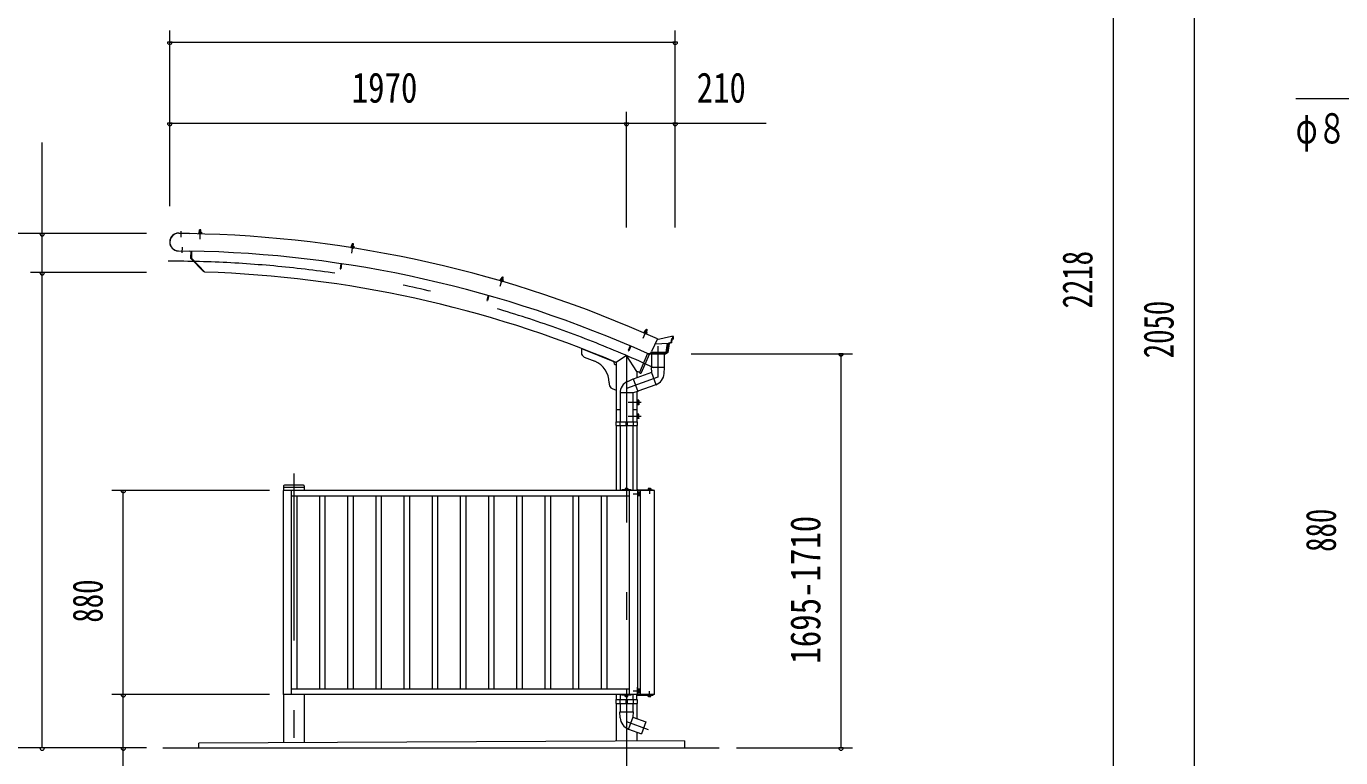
# Model space of a CAD drawing. Units: millimetres, scale not verified. Extents: x -26655 to 26659, y -10500 to 10500.
# Drawn here: x 10373 to 16041, y 1752 to 4907 of the extents above; entities that cross this region are included whole.
import ezdxf
from ezdxf.enums import TextEntityAlignment as Align

# ---------------------------------------------------------------- set-up
doc = ezdxf.new("R2010")
doc.units = ezdxf.units.MM
doc.header["$LTSCALE"] = 60
doc.linetypes.add('USER3', pattern=[24, 12, -5, 2, -5])
for name, color, linetype, lineweight in [('0-2_1-05BOLD', 7, 'Continuous', 18), ('0-3_1-25CENTER', 3, 'USER3', 18), ('0-4_1-45THIN', 4, 'Continuous', 18), ('0-5_1-55DIM', 3, 'Continuous', 18), ('0-A_2-52DIM', 3, 'Continuous', 18)]:
    doc.layers.add(name, color=color, linetype=linetype, lineweight=lineweight)
doc.styles.add('ＭＳ ゴシック', font='')
doc.styles.get('ＭＳ ゴシック').set_extended_font_data('MS Gothic')

msp = doc.modelspace()

# ---------------------------------------------------------------- linework, layer by layer
at = {"layer": '0-2_1-05BOLD'}
for p, q in [((11119.43, 4019.86), (11119.64, 4028.01)), ((11120.67, 4028.98), (11119.64, 4028.01)), ((11125.64, 4027.85), (11119.64, 4028.01)), ((11124.67, 4028.87), (11120.67, 4028.98)), ((11125.64, 4027.85), (11124.67, 4028.87)), ((11125.43, 4019.7), (11125.64, 4027.85)), ((11030.54, 4014.24), (11077.23, 4013.3)), ((11077.24, 4013.8), (11030.55, 4014.74)), ((11077.24, 4013.8), (11077.22, 4012.7)), ((11116.04, 4014.95), (11116, 4013.45)), ((11116, 4013.45), (11128.5, 4013.12)), ((11116.48, 4013.44), (11116.44, 4011.84)), ((11117.53, 4019.91), (11127.32, 4019.65)), ((11119.53, 4019.36), (11119.41, 4014.86)), ((11125.3, 4019.2), (11125.18, 4014.71)), ((11127.32, 4019.65), (11128.18, 4019.12)), ((11128.02, 4013.13), (11127.98, 4011.53)), ((11128.18, 4019.12), (11128.06, 4014.63)), ((11776.96, 3960.07), (11778.23, 3968.12)), ((11784.16, 3967.19), (11778.23, 3968.12)), ((11029.02, 3938.15), (11075.71, 3937.22)), ((11029.03, 3938.65), (11075.72, 3937.72)), ((11075.72, 3937.71), (11075.71, 3937.22)), ((11082.52, 3937.58), (11081.89, 3906.26)), ((11085.72, 3937.52), (11085.12, 3907.53)), ((11772.98, 3955.64), (11772.75, 3954.16)), ((11772.75, 3954.16), (11785.09, 3952.22)), ((11773.22, 3954.08), (11772.97, 3952.5)), ((11772.97, 3952.5), (11784.38, 3950.71)), ((11772.98, 3955.64), (11785.33, 3953.7)), ((11774.15, 3960), (11773.45, 3955.56)), ((11775.09, 3960.37), (11774.15, 3960)), ((11777, 3959.56), (11776.3, 3955.12)), ((11782.7, 3958.66), (11782.01, 3954.22)), ((11782.89, 3959.14), (11784.16, 3967.19)), ((11784.62, 3952.29), (11784.38, 3950.71)), ((11785.33, 3953.7), (11785.09, 3952.22)), ((11138.23, 3847.62), (11081.89, 3906.26)), ((11143.37, 3846.89), (11085.12, 3907.53)), ((11729.79, 3883.22), (11726.53, 3861.46)), ((11726.53, 3861.46), (11729.69, 3860.99)), ((11732.95, 3882.74), (11729.69, 3860.99)), ((11140.54, 3849.84), (11138.23, 3847.62)), ((12416.85, 3812.4), (12416.43, 3810.96)), ((12416.43, 3810.96), (12428.42, 3807.45)), ((12416.88, 3810.83), (12416.43, 3809.29)), ((12416.43, 3809.29), (12427.52, 3806.05)), ((12419.55, 3816.82), (12428.95, 3814.07)), ((12421.33, 3815.77), (12420.08, 3811.46)), ((12421.37, 3816.29), (12423.66, 3824.11)), ((12429.42, 3822.43), (12423.66, 3824.11)), ((12426.88, 3814.15), (12425.61, 3809.84)), ((12427.13, 3814.61), (12429.42, 3822.43)), ((12427.97, 3807.59), (12427.52, 3806.05)), ((12429.65, 3813.34), (12428.39, 3809.03)), ((12428.95, 3814.07), (12429.65, 3813.34)), ((12364.71, 3746.13), (12358.68, 3724.98)), ((12367.79, 3745.26), (12361.76, 3724.1)), ((12358.68, 3724.98), (12361.76, 3724.1)), ((13036.8, 3586.06), (13036.16, 3584.59)), ((13036.16, 3584.59), (13046.74, 3579.95)), ((13036.97, 3587.62), (13036.37, 3586.25)), ((13036.37, 3586.25), (13047.82, 3581.23)), ((13041.86, 3590.39), (13040.05, 3586.27)), ((13040.22, 3591.66), (13049.19, 3587.72)), ((13041.95, 3590.89), (13045.23, 3598.36)), ((13046.55, 3598.87), (13045.23, 3598.36)), ((13050.72, 3595.95), (13045.23, 3598.36)), ((13047.14, 3588.07), (13045.34, 3583.95)), ((13050.21, 3597.26), (13046.55, 3598.87)), ((13047.38, 3581.42), (13046.74, 3579.95)), ((13047.45, 3588.48), (13050.72, 3595.95)), ((13049.79, 3586.91), (13047.98, 3582.79)), ((13049.19, 3587.72), (13049.79, 3586.91)), ((13050.72, 3595.95), (13050.21, 3597.26)), ((12766.94, 3517.89), (12916.93, 3457.25)), ((12766.94, 3517.89), (12766.94, 3499.02)), ((12976.75, 3528.6), (12968.05, 3508.39)), ((12979.69, 3527.34), (12970.99, 3507.13)), ((13094.42, 3558.68), (13069.69, 3503.99)), ((13084.6, 3536.97), (13142.7, 3540.95)), ((13154.88, 3569.67), (13092.61, 3554.67)), ((13136.59, 3540.53), (13131.3, 3500.67)), ((13142.7, 3540.95), (13137.48, 3501.67)), ((13152.74, 3543.64), (13142.7, 3540.95)), ((13154.87, 3559.67), (13152.74, 3543.64)), ((13161.48, 3559.67), (13154.87, 3559.67)), ((13163.78, 3569.67), (13154.88, 3569.67)), ((13161.48, 3559.67), (13161.48, 3569.67)), ((13163.78, 3557.37), (13163.78, 3569.67)), ((12779.44, 3480.48), (12824.42, 3462.29)), ((12961.48, 3486.67), (12916.93, 3457.25)), ((13006.04, 3418.49), (12961.48, 3486.67)), ((12968.05, 3508.39), (12970.99, 3507.13)), ((13052.51, 3495.79), (13016.93, 3413.12)), ((13059.06, 3490.79), (13025.06, 3411.8)), ((13052.51, 3495.79), (13058.02, 3493.42)), ((13059.56, 3495.59), (13063.69, 3492.37)), ((13062.16, 3496.48), (13064.48, 3494.67)), ((13129.27, 3492.37), (13063.69, 3492.37)), ((13128.48, 3494.67), (13064.48, 3494.67)), ((13131.3, 3500.67), (13067.63, 3500.67)), ((13068.99, 3492.67), (13068.99, 3435.05)), ((13123.99, 3492.67), (13123.99, 3435.05)), ((13137.48, 3501.67), (13128.48, 3494.67)), ((12916.93, 3457.25), (12916.93, 3200.67)), ((13068.99, 3413.05), (12990.85, 3384.61)), ((13006.04, 3418.49), (13006.04, 3390.14)), ((13016.93, 3413.12), (13022.43, 3410.75)), ((13125.49, 3435.05), (13067.48, 3435.05)), ((13067.49, 3435.05), (13068.99, 3413.05)), ((13068.99, 3413.05), (13087.79, 3361.36)), ((13123.73, 3409.25), (13125.49, 3435.05)), ((12886.93, 3369.58), (12886.93, 3362.86)), ((12966.7, 3375.54), (12990.33, 3386.02)), ((12990.33, 3386.02), (13010.17, 3331.51)), ((13087.51, 3361.26), (13009.66, 3332.93)), ((12899.44, 3344.32), (12916.93, 3337.25)), ((12988.98, 3325.4), (12933.99, 3325.4)), ((12933.99, 3325.1), (12933.99, 3200.67)), ((13010.17, 3331.52), (12988.99, 3325.4)), ((12988.99, 3325.4), (12988.99, 3200.67)), ((13006.03, 3330.32), (13006.03, 3200.67)), ((13008.03, 3295.17), (13006.03, 3295.17)), ((13008.03, 3295.17), (13008.03, 3274.17)), ((13014.13, 3294.49), (13008.03, 3294.49)), ((13014.13, 3289.58), (13008.03, 3289.58)), ((13015.03, 3292.92), (13014.13, 3294.49)), ((12916.93, 3254.67), (12933.99, 3254.67)), ((12988.99, 3254.67), (13006.03, 3254.67)), ((13008.03, 3274.17), (13006.03, 3274.17)), ((13014.13, 3279.76), (13008.03, 3279.76)), ((13014.13, 3234.49), (13008.03, 3234.49)), ((13015.03, 3232.92), (13014.13, 3234.49)), ((13015.03, 3216.42), (13015.03, 3232.92)), ((12915.34, 3200.67), (12915.34, 3184.67)), ((12915.34, 3184.67), (13007.64, 3184.67)), ((12916.93, 3184.67), (12916.93, 2904.67)), ((12932.39, 3200.67), (12932.39, 3184.67)), ((12933.99, 3184.67), (12933.99, 2904.67)), ((12958.44, 3200.67), (12958.44, 3184.67)), ((12958.44, 3192.67), (12964.54, 3192.67)), ((12964.54, 3200.67), (12964.54, 3184.67)), ((12988.99, 3184.67), (12988.99, 2904.67)), ((12990.59, 3200.67), (12990.59, 3184.67)), ((13008.03, 3214.17), (13006.03, 3214.17)), ((13006.03, 3184.67), (13006.03, 2904.67)), ((13014.13, 3229.58), (13008.03, 3229.58)), ((13014.13, 3219.76), (13008.03, 3219.76)), ((11480.48, 2904.67), (11480.48, 2024.67)), ((13008.48, 2904.67), (11480.48, 2904.67)), ((11482.93, 2924.67), (11482.93, 2904.67)), ((11482.93, 2919.67), (11572.03, 2919.67)), ((11569.03, 2927.67), (11485.93, 2927.67)), ((11515.48, 2904.67), (11515.48, 2024.67)), ((11572.03, 2924.67), (11572.03, 2904.67)), ((12941.48, 2907.87), (12941.48, 2904.67)), ((12981.48, 2907.87), (12941.48, 2907.87)), ((12955.23, 2909.47), (12955.23, 2907.87)), ((12956.58, 2913.47), (12966.38, 2913.47)), ((12958.59, 2912.97), (12958.59, 2909.47)), ((12964.37, 2912.97), (12964.37, 2909.47)), ((12966.38, 2913.47), (12967.26, 2912.97)), ((12967.26, 2912.97), (12967.26, 2909.47)), ((12973.48, 2904.67), (12973.48, 2024.67)), ((12981.48, 2907.87), (12981.48, 2904.67)), ((13009.23, 2903.67), (13009.23, 2872.87)), ((13010.83, 2898.17), (13009.23, 2898.17)), ((13082.24, 2904.67), (13010.24, 2904.67)), ((13010.83, 2898.17), (13010.83, 2881.17)), ((13012.84, 2897.47), (13010.83, 2897.47)), ((13012.84, 2889.67), (13010.83, 2891.67)), ((13017.64, 2893.42), (13012.84, 2893.42)), ((13018.34, 2895.97), (13018.34, 2883.37)), ((13022.24, 2024.67), (13022.24, 2904.67)), ((13054.78, 2909.47), (13067.29, 2909.47)), ((13054.78, 2909.47), (13054.78, 2907.87)), ((13056.13, 2913.47), (13055.26, 2912.97)), ((13055.26, 2912.97), (13055.26, 2909.47)), ((13058.15, 2912.97), (13058.15, 2909.47)), ((13063.92, 2912.97), (13063.92, 2909.47)), ((13067.29, 2909.47), (13067.29, 2907.87)), ((13082.24, 2024.67), (13082.24, 2904.67)), ((12973.48, 2879.67), (11515.48, 2879.67)), ((13008.48, 2872.87), (13009.23, 2872.87)), ((13010.83, 2881.17), (13009.23, 2881.17)), ((13010.83, 2889.67), (13012.84, 2887.67)), ((13017.64, 2885.92), (13012.84, 2885.92)), ((13017.64, 2882.16), (13012.84, 2882.16)), ((13018.34, 2883.37), (13017.64, 2882.16)), ((11515.48, 2049.67), (12973.48, 2049.67)), ((13008.48, 2056.47), (13009.23, 2056.47)), ((13009.23, 2025.67), (13009.23, 2056.47)), ((13010.83, 2048.17), (13009.23, 2048.17)), ((13010.83, 2031.17), (13010.83, 2048.17)), ((13010.83, 2039.67), (13012.84, 2041.67)), ((13017.64, 2047.18), (13012.84, 2047.18)), ((13017.64, 2043.42), (13012.84, 2043.42)), ((13018.34, 2045.97), (13017.64, 2047.18)), ((13018.34, 2033.37), (13018.34, 2045.97)), ((11482.93, 2024.67), (11482.93, 1816.42)), ((11572.03, 2024.67), (11572.03, 1816.85)), ((12915.34, 2002.67), (12915.34, 1986.67)), ((12915.34, 1986.67), (13007.64, 1986.67)), ((12916.93, 2024.67), (12916.93, 2002.67)), ((12916.93, 1986.67), (12916.93, 1823.27)), ((12932.39, 2002.67), (12932.39, 1986.67)), ((12933.99, 2024.67), (12933.99, 2002.67)), ((12933.99, 1986.67), (12933.99, 1949.76)), ((12955.23, 2019.87), (12955.23, 2021.47)), ((12955.23, 2019.87), (12967.73, 2019.87)), ((12955.71, 2016.38), (12955.71, 2019.87)), ((12956.58, 2015.87), (12955.71, 2016.38)), ((12958.44, 2002.67), (12958.44, 1986.67)), ((12958.44, 1994.67), (12964.54, 1994.67)), ((12958.59, 2016.38), (12958.59, 2019.87)), ((12964.37, 2016.38), (12964.37, 2019.87)), ((12964.54, 2002.67), (12964.54, 1986.67)), ((12967.73, 2019.87), (12967.73, 2021.47)), ((12981.48, 2021.47), (12981.48, 2024.67)), ((12988.99, 2024.67), (12988.99, 2002.67)), ((12988.99, 1986.67), (12988.99, 1949.76)), ((12990.59, 2002.67), (12990.59, 1986.67)), ((13006.03, 2002.67), (13006.03, 2024.67)), ((13006.04, 1986.67), (13006.04, 1921.56)), ((13010.83, 2031.17), (13009.23, 2031.17)), ((13082.24, 2024.67), (13010.24, 2024.67)), ((13012.84, 2039.67), (13010.83, 2037.67)), ((13012.84, 2031.87), (13010.83, 2031.87)), ((13017.64, 2035.92), (13012.84, 2035.92)), ((13054.78, 2019.87), (13054.78, 2021.47)), ((13054.78, 2019.87), (13067.29, 2019.87)), ((13055.26, 2016.38), (13055.26, 2019.87)), ((13056.13, 2015.87), (13055.26, 2016.38)), ((13058.15, 2016.38), (13058.15, 2019.87)), ((13063.92, 2016.38), (13063.92, 2019.87)), ((13067.29, 2019.87), (13067.29, 2021.47)), ((12934.25, 1923.97), (12932.48, 1949.76)), ((12932.49, 1949.76), (12990.49, 1949.76)), ((12988.99, 1927.76), (12970.18, 1876.08)), ((12970.46, 1875.98), (13026.56, 1855.56)), ((13211.48, 1824.67), (11116.48, 1814.67)), ((11116.48, 1794.67), (11116.48, 1814.67)), ((13006.04, 1863.03), (13006.04, 1823.69)), ((13211.48, 1824.67), (13211.48, 1794.67)), ((10961.48, 1794.67), (13361.48, 1794.67))]:
    msp.add_line(p, q, dxfattribs=at)
for points in [[(11116.04, 4014.95), (11128.54, 4014.62), (11128.5, 4013.12)], [(11117.53, 4019.91), (11116.64, 4019.43), (11116.52, 4014.94)], [(11784.16, 3967.19), (11783.32, 3968.34), (11779.37, 3968.96), (11778.23, 3968.12)], [(11775.09, 3960.37), (11784.77, 3958.85), (11785.55, 3958.21), (11784.86, 3953.77)], [(12416.85, 3812.4), (12428.84, 3808.89), (12428.42, 3807.45)], [(12419.55, 3816.82), (12418.56, 3816.58), (12417.3, 3812.27)], [(12429.42, 3822.43), (12428.74, 3823.67), (12424.9, 3824.79), (12423.66, 3824.11)], [(13036.97, 3587.62), (13048.42, 3582.6), (13047.82, 3581.23)], [(13040.22, 3591.66), (13039.21, 3591.55), (13037.41, 3587.43)], [(13163.78, 3557.37), (13156.88, 3557.37), (13154.81, 3541.82), (13144.78, 3539.13), (13139.64, 3500.44), (13129.27, 3492.37)], [(13015.03, 3292.92), (13015.03, 3276.42), (13014.13, 3274.85), (13008.03, 3274.85)], [(13008.03, 3214.17), (13008.03, 3235.17), (13006.03, 3235.17)], [(12915.34, 3200.67), (13007.64, 3200.67), (13007.64, 3184.67)], [(13015.03, 3216.42), (13014.13, 3214.85), (13008.03, 3214.85)], [(13008.48, 2904.67), (13008.48, 2024.67), (11480.48, 2024.67)], [(12955.23, 2909.47), (12967.73, 2909.47), (12967.73, 2907.87)], [(12956.58, 2913.47), (12955.71, 2912.97), (12955.71, 2909.47)], [(13010.24, 2907.87), (13076.03, 2907.87), (13076.03, 2904.67)], [(13012.84, 2897.47), (13012.84, 2881.87), (13010.83, 2881.87)], [(13018.34, 2895.97), (13017.64, 2897.18), (13012.84, 2897.18)], [(13056.13, 2913.47), (13065.94, 2913.47), (13066.81, 2912.97), (13066.81, 2909.47)], [(13012.84, 2031.87), (13012.84, 2047.47), (13010.83, 2047.47)], [(12915.34, 2002.67), (13007.64, 2002.67), (13007.64, 1986.67)], [(12981.48, 2021.47), (12941.48, 2021.47), (12941.48, 2024.67)], [(12956.58, 2015.87), (12966.38, 2015.87), (12967.26, 2016.38), (12967.26, 2019.87)], [(13010.24, 2021.47), (13076.03, 2021.47), (13076.03, 2024.67)], [(13018.34, 2033.37), (13017.64, 2032.17), (13012.84, 2032.17)], [(13056.13, 2015.87), (13065.94, 2015.87), (13066.81, 2016.38), (13066.81, 2019.87)], [(12990.49, 1949.76), (12988.99, 1927.76), (13045.37, 1907.24), (13026.56, 1855.56)]]:
    msp.add_lwpolyline(points, dxfattribs=at)
for centre, radius, start, end in [((11029.78, 3976.44), 38.3, 88.854, 268.854), ((11029.78, 3976.44), 37.8, 88.854, 268.854), ((10984.83, -1106.02), 5119.55, 65.66528, 88.9659), ((11118.03, 4017.58), 2.32, 49.93085, 88.46228), ((11122.2, 4011.28), 8.51, 68.63316, 108.29361), ((11126.69, 4017.35), 2.32, 88.46228, 127.00851), ((10984.83, -1106.02), 5044.55, 65.80466, 88.96758), ((11775.29, 3957.99), 2.32, 42.54817, 81.07961), ((11778.61, 3951.2), 8.51, 61.25049, 100.91093), ((11783.85, 3956.65), 2.32, 81.07961, 119.62584), ((10984.83, -1106.02), 4955.45, 67.05199, 88.16658), ((12419.44, 3814.44), 2.32, 35.1655, 73.69695), ((12421.86, 3807.28), 8.51, 53.86781, 93.52827), ((12427.75, 3812.01), 2.32, 73.69695, 112.24318), ((13039.81, 3589.31), 2.32, 27.78282, 66.31427), ((13041.28, 3581.9), 8.51, 46.48515, 86.1456), ((13047.74, 3585.83), 2.32, 66.31427, 104.8605), ((12786.94, 3499.02), 20, 180, 247.98738), ((12786.94, 3369.58), 100, 0, 67.98738), ((12916.93, 3457.25), 10, 157.98738, 270), ((13056.02, 3510.17), 15, 245.66849, 335.66833), ((13057.23, 3491.58), 2, 336.71333, 66.71333), ((10984.83, -1106.02), 4955.45, 65.78831, 65.92853), ((13023.23, 3412.59), 2, 246.71333, 336.71333), ((13068.85, 3413), 55, 289.83269, 356.09424), ((12906.93, 3362.86), 20, 180, 247.98738), ((12988.99, 3325.26), 55, 113.90668, 180.16823), ((13011.25, 3292.03), 3.78, 319.57169, 0), ((13001.26, 3284.67), 13.78, 339.1357, 20.8643), ((13011.25, 3277.31), 3.78, 0, 40.43115), ((13011.25, 3232.03), 3.78, 319.56883, 0), ((13011.25, 3217.31), 3.78, 0, 40.4283), ((13001.26, 3224.67), 13.78, 339.13568, 20.86429), ((11485.93, 2924.67), 3, 90, 180), ((11569.03, 2924.67), 3, 0, 90), ((12957.15, 2911.15), 2.32, 51.46857, 90), ((12961.48, 2904.96), 8.51, 70.17088, 109.83133), ((12965.81, 2911.15), 2.32, 90, 128.54623), ((13010.24, 2903.67), 4.2, 90, 166.21272), ((13010.24, 2903.67), 1, 90, 180), ((13007.87, 2889.67), 10.46, 338.97459, 21.0237), ((13015.46, 2895.3), 2.88, 319.27318, 360), ((13056.71, 2911.15), 2.32, 51.46857, 90), ((13061.04, 2904.96), 8.51, 70.17088, 109.83133), ((13065.36, 2911.15), 2.32, 90, 128.54623), ((13015.46, 2884.04), 2.88, 0, 40.72682), ((13007.87, 2039.67), 10.46, 338.9763, 21.02541), ((13015.46, 2045.3), 2.88, 319.27318, 360), ((12957.15, 2018.19), 2.32, 270, 308.53143), ((12961.48, 2024.38), 8.51, 250.16867, 289.82912), ((12965.81, 2018.19), 2.32, 231.45377, 270), ((13010.24, 2025.67), 4.2, 193.78728, 270), ((13010.24, 2025.67), 1, 180, 270), ((13015.46, 2034.04), 2.88, 0, 40.72682), ((13056.71, 2018.19), 2.32, 270, 308.53143), ((13061.04, 2024.38), 8.51, 250.16867, 289.82912), ((13065.36, 2018.19), 2.32, 231.45377, 270), ((12989.12, 1927.72), 55, 183.90576, 250.16731)]:
    msp.add_arc(centre, radius, start, end, dxfattribs=at)
at = {"layer": '0-3_1-25CENTER'}
for p, q in [((11122.75, 4031.68), (11121.58, 3988.17)), ((11039.42, 4023.16), (11038.92, 3998.17)), ((11781.77, 3971.36), (11775.03, 3928.37)), ((11045.54, 3929.22), (11046.04, 3954.22)), ((12427.59, 3826.87), (12415.37, 3785.09)), ((13049.48, 3600.59), (13032, 3560.73)), ((12961.48, 3486.67), (12961.48, 1425.98)), ((13025.03, 3284.67), (12968.03, 3284.67)), ((13025.03, 3224.67), (12968.03, 3224.67)), ((11527.48, 2977.67), (11527.48, 1579.94)), ((13061.04, 2916.38), (13061.04, 2890.19)), ((13022.34, 2889.67), (12990.43, 2889.67)), ((13022.34, 2039.67), (12990.43, 2039.67)), ((13061.04, 2012.96), (13061.04, 2039.15)), ((12961.49, 1908.51), (13054.76, 1874.56))]:
    msp.add_line(p, q, dxfattribs=at)
msp.add_lwpolyline([(13096.48, 3527.89), (13096.48, 3393.79), (12961.49, 3344.66)], dxfattribs=at)
msp.add_arc((10984.83, -1106.02), 5000, 65.24121, 90, dxfattribs=at)
at = {"layer": '0-4_1-45THIN'}
for p, q in [((11120.22, 4019.84), (11120.47, 4028.79)), ((11124.62, 4019.72), (11124.87, 4028.67)), ((11777.75, 3959.95), (11779.14, 3968.79)), ((11782.1, 3959.27), (11783.49, 3968.11)), ((12422.14, 3816.07), (12424.65, 3824.65)), ((12426.36, 3814.83), (12428.87, 3823.42)), ((13042.69, 3590.57), (13046.28, 3598.77)), ((13046.72, 3588.81), (13050.31, 3597)), ((11539.48, 2879.67), (11539.48, 2049.67)), ((11636.98, 2879.67), (11636.98, 2049.67)), ((11660.98, 2879.67), (11660.98, 2049.67)), ((11758.48, 2879.67), (11758.48, 2049.67)), ((11782.48, 2879.67), (11782.48, 2049.67)), ((11879.98, 2879.67), (11879.98, 2049.67)), ((11903.98, 2879.67), (11903.98, 2049.67)), ((12001.48, 2879.67), (12001.48, 2049.67)), ((12025.48, 2879.67), (12025.48, 2049.67)), ((12122.98, 2879.67), (12122.98, 2049.67)), ((12146.98, 2879.67), (12146.98, 2049.67)), ((12244.48, 2879.67), (12244.48, 2049.67)), ((12268.48, 2879.67), (12268.48, 2049.67)), ((12365.98, 2879.67), (12365.98, 2049.67)), ((12389.98, 2879.67), (12389.98, 2049.67)), ((12487.48, 2879.67), (12487.48, 2049.67)), ((12511.48, 2879.67), (12511.48, 2049.67)), ((12608.98, 2879.67), (12608.98, 2049.67)), ((12632.98, 2879.67), (12632.98, 2049.67)), ((12730.48, 2879.67), (12730.48, 2049.67)), ((12754.48, 2879.67), (12754.48, 2049.67)), ((12851.98, 2879.67), (12851.98, 2049.67)), ((12875.98, 2879.67), (12875.98, 2049.67))]:
    msp.add_line(p, q, dxfattribs=at)
at = {"layer": '0-5_1-55DIM'}
for p, q in [((10991.49, 4131.84), (10991.49, 4888.67)), ((13171.49, 4038.67), (13171.49, 4888.67)), ((11001.49, 4838.67), (10981.49, 4838.67)), ((10991.49, 4838.67), (13171.49, 4838.67)), ((13181.49, 4838.67), (13161.49, 4838.67)), ((12961.48, 4038.67), (12961.48, 4538.67)), ((11001.49, 4488.67), (10981.49, 4488.67)), ((10991.49, 4488.67), (13563.99, 4488.67)), ((12971.48, 4488.67), (12951.48, 4488.67)), ((13181.49, 4488.67), (13161.49, 4488.67)), ((10441.49, 1794.67), (10441.49, 4405.17)), ((10891.49, 4012.67), (10041.49, 4012.67)), ((10451.49, 4012.67), (10431.49, 4012.67)), ((10891.49, 3844.67), (10391.49, 3844.67)), ((10451.49, 3844.67), (10431.49, 3844.67)), ((13240.41, 3494.67), (13936.48, 3494.67)), ((13896.48, 3494.67), (13876.48, 3494.67)), ((13886.48, 1794.67), (13886.48, 3494.67)), ((11422.44, 2904.67), (10741.49, 2904.67)), ((10801.49, 2904.67), (10781.49, 2904.67)), ((10791.49, 1402.17), (10791.49, 2904.67)), ((11422.44, 2024.67), (10741.49, 2024.67)), ((10801.49, 2024.67), (10781.49, 2024.67)), ((10891.49, 1794.67), (10041.49, 1794.67)), ((10451.49, 1794.67), (10431.49, 1794.67)), ((10801.49, 1794.67), (10781.49, 1794.67)), ((13436.48, 1794.67), (13936.48, 1794.67)), ((13896.48, 1794.67), (13876.48, 1794.67))]:
    msp.add_line(p, q, dxfattribs=at)
for centre in [(10991.49, 4838.67), (13171.49, 4838.67), (10991.49, 4488.67), (12961.48, 4488.67), (13171.49, 4488.67), (10441.49, 4012.67), (10441.49, 3844.67), (13886.48, 3494.67), (10791.49, 2904.67), (10791.49, 2024.67), (10441.49, 1794.67), (10791.49, 1794.67), (13886.48, 1794.67)]:
    msp.add_arc(centre, 10, 180, 0, dxfattribs=at)
at = {"layer": '0-A_2-52DIM'}
for p, q in [((15059.91, 6639.93), (15059.91, -805.07)), ((15409.91, 6639.93), (15409.91, -805.07)), ((15847.42, 4594.93), (17247.42, 4594.93))]:
    msp.add_line(p, q, dxfattribs=at)

# ---------------------------------------------------------------- texts
at = {"layer": '0-5_1-55DIM', "color": 7, "style": 'ＭＳ ゴシック', "width": 0.8}
for s, p in [('1970', (11776.29, 4538.67)), ('210', (13263.83, 4538.67))]:
    msp.add_text(s, height=130.2, dxfattribs=at).set_placement(p, align=Align.BOTTOM_LEFT)
at = {"layer": '0-5_1-55DIM', "color": 7, "style": 'ＭＳ ゴシック'}
for s, width, p in [('1695-1710', 0.8, (13836.48, 2157.9)), ('880', 0.7, (10741.49, 2334.95))]:
    msp.add_text(s, height=130.2, rotation=90, dxfattribs=dict(at, width=width)).set_placement(p, align=Align.BOTTOM_LEFT)
at = {"layer": '0-A_2-52DIM', "color": 7, "style": 'ＭＳ ゴシック', "width": 0.7}
msp.add_text('φ８９．１×４．２', height=130.2, dxfattribs=at).set_placement((15847.42, 4362.69), align=Align.BOTTOM_LEFT)
for s, p in [('2218', (15009.91, 3690.01)), ('2050', (15359.92, 3475.27)), ('880', (16059.92, 2640.21))]:
    msp.add_text(s, height=130.2, rotation=90, dxfattribs=at).set_placement(p, align=Align.BOTTOM_LEFT)

doc.saveas('drawing.dxf')
